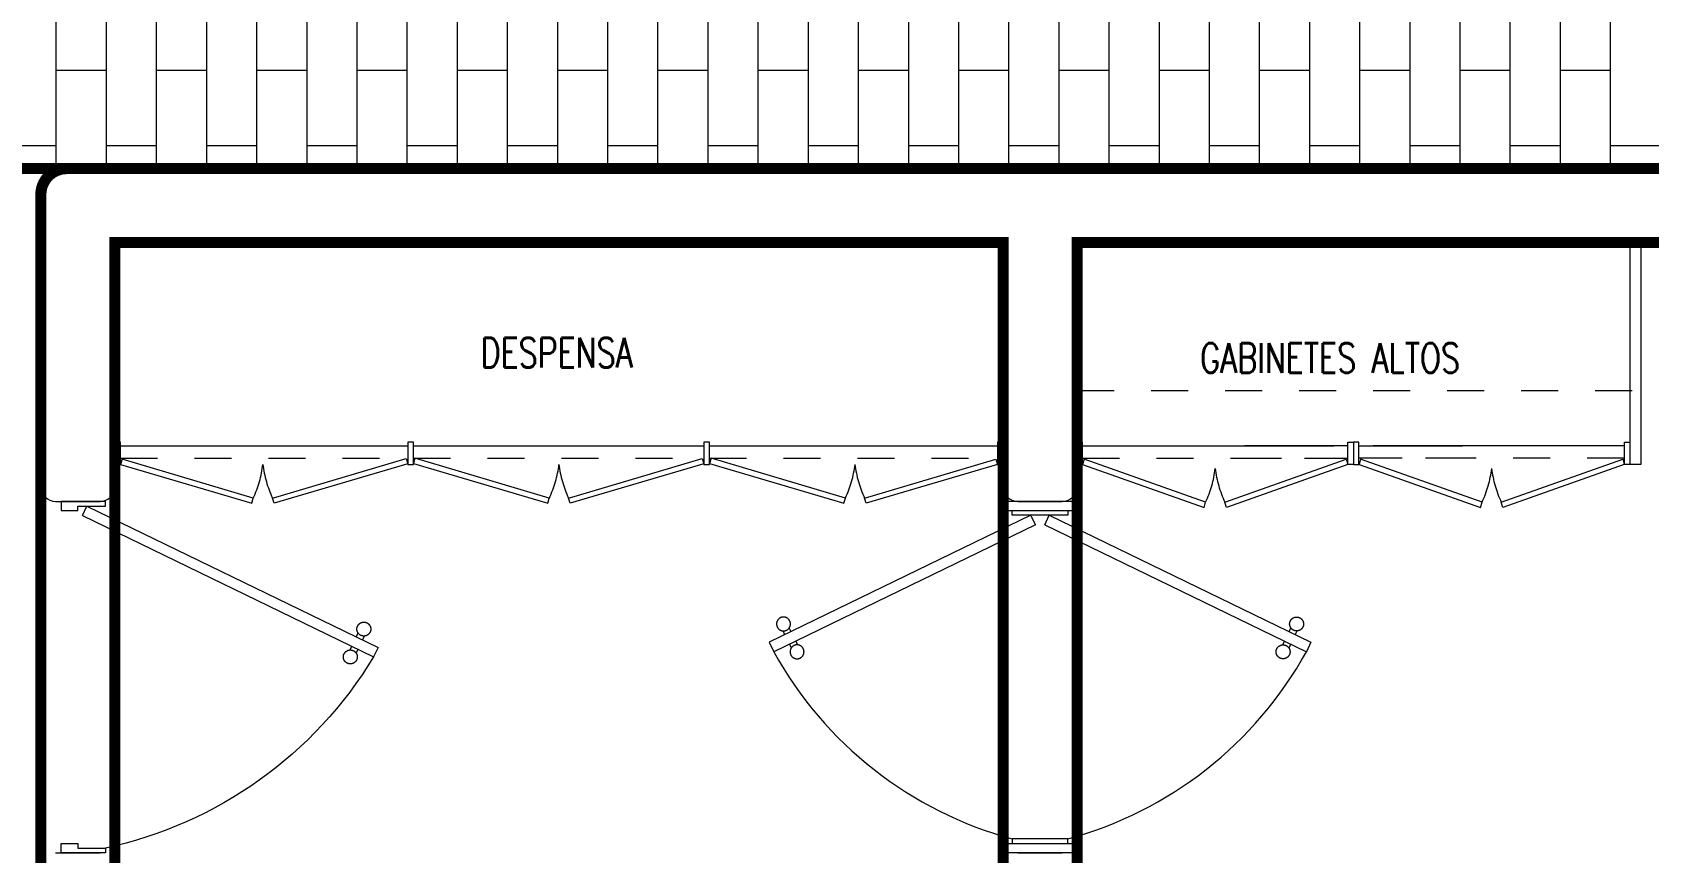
# Model space of a CAD drawing. Header units: metres. Extents: x 8 to 2416, y -346 to 476.
# Drawn here: x 135.344 to 139.712, y -237.466 to -235.247 of the extents above; entities that cross this region are included whole.
import ezdxf

# ---------------------------------------------------------------- set-up
doc = ezdxf.new("R2010")
doc.units = ezdxf.units.M
doc.linetypes.add('0', pattern=[0])
doc.linetypes.add('DASHED', pattern=[0.75, 0.5, -0.25])
doc.layers.get('0').update_dxf_attribs({"color": 250, "linetype": '0', "lineweight": 20})
for name, color, linetype, lineweight in [('A-DOOR', 35, 'Continuous', 5), ('A-WALL', 250, 'Continuous', 20), ('baños', 140, 'Continuous', 0), ('MOB FIJOS', 251, 'Continuous', 0), ('piso', 253, 'Continuous', 0), ('PROYECCION', 9, 'DASHED', 0), ('textos', 7, 'Continuous', 0)]:
    doc.layers.add(name, color=color, linetype=linetype, lineweight=lineweight)
doc.layers.add('hatch piso', color=253, linetype='Continuous', lineweight=0, transparency=0.7)
doc.layers.add('REVESTIMIENTO EXTERIOR', color=7, linetype='Continuous', lineweight=5, true_color=0xffdebd)
doc.styles.add('Arch-Dim', font='romans.shx', dxfattribs={"width": 0.75})

# ---------------------------------------------------------------- blocks, each defined once
blk = doc.blocks.new('puerta 1.00')
at = {"layer": 'A-DOOR'}
for p, q in [((-0.15, -0.0125), (-0.9369, -0.3949)), ((-0.1376, -0.038), (-0.9245, -0.4204)), ((-0.1376, -0.038), (-0.15, -0.0125)), ((-0.8946, -0.3743), (-0.8996, -0.3641)), ((-0.8777, -0.3661), (-0.8826, -0.3559)), ((-0.8653, -0.3916), (-0.8603, -0.4018)), ((-0.9369, -0.3949), (-0.9245, -0.4204)), ((-0.8822, -0.3998), (-0.8772, -0.4101))]:
    blk.add_line(p, q, dxfattribs=at)
for points in [[(-0.08, 0), (-0.08, -0.025), (-0.125, -0.025), (-0.125, -0.0125), (-0.2, -0.0125), (-0.2, 0), (-0.08, 0)], [(-0.08, -0.95), (-0.08, -0.925), (-0.125, -0.925), (-0.125, -0.9375), (-0.2, -0.9375), (-0.2, -0.95), (-0.08, -0.95)]]:
    blk.add_lwpolyline(points, dxfattribs=at)
blk.add_arc((0.0366, 0.1602), 1.1229, 211.1336, 257.8343, dxfattribs=at)
for points in [[(-0.8982, -0.3642), (-0.9033, -0.3642), (-0.912, -0.3591), (-0.917, -0.3504), (-0.917, -0.3403), (-0.912, -0.3316), (-0.9033, -0.3265), (-0.8932, -0.3265), (-0.8844, -0.3316), (-0.8794, -0.3403), (-0.8794, -0.3504), (-0.8844, -0.3591), (-0.8932, -0.3642), (-0.8982, -0.3642)], [(-0.8617, -0.4394), (-0.8667, -0.4394), (-0.8754, -0.4344), (-0.8805, -0.4256), (-0.8805, -0.4156), (-0.8754, -0.4068), (-0.8667, -0.4018), (-0.8566, -0.4018), (-0.8479, -0.4068), (-0.8428, -0.4156), (-0.8428, -0.4257), (-0.8479, -0.4344), (-0.8566, -0.4394), (-0.8617, -0.4394)]]:
    blk.add_open_spline(points, degree=2, dxfattribs=at)
blk = doc.blocks.new('A$C0952172f')
at = {"layer": 'A-DOOR'}
for p, q in [((0.569, 1.4639), (0.5435, 1.4515)), ((0.887, 0.7445), (0.5435, 1.4515)), ((0.9125, 0.7569), (0.569, 1.4639)), ((0.564, 1.4092), (0.5538, 1.4042)), ((0.5895, 1.4216), (0.5997, 1.4265)), ((0.5977, 1.4046), (0.608, 1.4096)), ((0.5723, 1.3923), (0.562, 1.3873)), ((0.887, 0.7445), (0.9125, 0.7569)), ((0.887, 0.7193), (0.5435, 0.0124)), ((0.9125, 0.707), (0.569, 0)), ((0.887, 0.7193), (0.9125, 0.707)), ((0.564, 0.0547), (0.5538, 0.0597)), ((0.5723, 0.0716), (0.562, 0.0766)), ((0.5977, 0.0592), (0.608, 0.0543)), ((0.569, 0), (0.5435, 0.0124)), ((0.5895, 0.0423), (0.5997, 0.0374))]:
    blk.add_line(p, q, dxfattribs=at)
for points in [[(0, 0.8319), (0.025, 0.8319), (0.025, 0.6319), (0, 0.6319)], [(0.95, 0.8319), (0.925, 0.8319), (0.925, 0.6319), (0.95, 0.6319)], [(0.0375, 0.8069), (0.025, 0.8069), (0.025, 0.6569), (0.0375, 0.6569)], [(0.9125, 0.8069), (0.925, 0.8069), (0.925, 0.6569), (0.9125, 0.6569)]]:
    blk.add_lwpolyline(points, close=True, dxfattribs=at)
for centre, start, end in [((1.0509, 0.5323), 118.902, 164.8359), ((1.0509, 0.9316), 195.1641, 241.098)]:
    blk.add_arc(centre, 1.05, start, end, dxfattribs=at)
for points in [[(0.5997, 1.4252), (0.5997, 1.4303), (0.6047, 1.439), (0.6135, 1.444), (0.6236, 1.444), (0.6323, 1.439), (0.6373, 1.4302), (0.6373, 1.4202), (0.6323, 1.4114), (0.6236, 1.4064), (0.6135, 1.4064), (0.6047, 1.4114), (0.5997, 1.4202), (0.5997, 1.4252)], [(0.5244, 1.3886), (0.5244, 1.3937), (0.5295, 1.4024), (0.5382, 1.4075), (0.5483, 1.4074), (0.557, 1.4024), (0.5621, 1.3937), (0.5621, 1.3836), (0.557, 1.3748), (0.5483, 1.3698), (0.5382, 1.3698), (0.5295, 1.3749), (0.5244, 1.3836), (0.5244, 1.3886)], [(0.5244, 0.0753), (0.5244, 0.0702), (0.5295, 0.0615), (0.5382, 0.0564), (0.5483, 0.0564), (0.557, 0.0615), (0.5621, 0.0702), (0.5621, 0.0803), (0.557, 0.089), (0.5483, 0.0941), (0.5382, 0.0941), (0.5295, 0.089), (0.5244, 0.0803), (0.5244, 0.0753)], [(0.5997, 0.0387), (0.5997, 0.0336), (0.6047, 0.0249), (0.6135, 0.0199), (0.6236, 0.0199), (0.6323, 0.0249), (0.6373, 0.0337), (0.6373, 0.0437), (0.6323, 0.0525), (0.6236, 0.0575), (0.6135, 0.0575), (0.6047, 0.0525), (0.5997, 0.0437), (0.5997, 0.0387)]]:
    blk.add_open_spline(points, degree=2, dxfattribs=at)
blk = doc.blocks.new('PL BASE 1N NASAS 09')
at = {"layer": 'A-WALL'}
for p, q in [((-106.3611, -49.2497), (-100.0011, -49.2497)), ((-106.4311, -49.3197), (-106.4311, -50.1097)), ((-106.2311, -49.4497), (-106.2311, -50.1097)), ((-106.2311, -49.4497), (-103.8311, -49.4497)), ((-103.8311, -49.4497), (-103.8311, -50.1097)), ((-103.6311, -49.4497), (-103.6311, -50.1097)), ((-103.6311, -49.4497), (-99.231, -49.4497)), ((-106.3911, -50.1497), (-106.2711, -50.1497)), ((-103.7911, -50.1497), (-103.6711, -50.1497)), ((-106.3911, -51.0997), (-106.2711, -51.0997)), ((-103.7911, -51.0997), (-103.6711, -51.0997))]:
    blk.add_line(p, q, dxfattribs=at)
for centre, radius, start, end in [((-106.3611, -49.3197), 0.07, 90, 180), ((-106.3911, -50.1097), 0.04, 180, 270), ((-106.2711, -50.1097), 0.04, 270, 0), ((-103.7911, -50.1097), 0.04, 180, 270), ((-103.6711, -50.1097), 0.04, 270, 0)]:
    blk.add_arc(centre, radius, start, end, dxfattribs=at)
at = {"layer": 'MOB FIJOS'}
for p, q in [((-102.1372, -49.4497), (-102.1372, -50.0497)), ((-102.1072, -49.4497), (-102.1072, -50.0497))]:
    blk.add_line(p, q, dxfattribs=at)
at = {"layer": 'MOB FIJOS', "ltscale": 0.01}
blk.add_line((-102.1072, -50.0497), (-102.1372, -50.0497), dxfattribs=at)
at = {"layer": 'MOB FIJOS'}
for points in [[(-106.2161, -49.9897), (-106.2311, -49.9897), (-106.2311, -50.0497), (-106.2161, -50.0497)], [(-105.4244, -49.9897), (-105.4394, -49.9897), (-105.4394, -50.0497), (-105.4244, -50.0497)], [(-104.6244, -49.9897), (-104.6394, -49.9897), (-104.6394, -50.0497), (-104.6244, -50.0497)], [(-103.8311, -49.9897), (-103.8461, -49.9897), (-103.8461, -50.0497), (-103.8311, -50.0497)], [(-103.6161, -49.9897), (-103.6311, -49.9897), (-103.6311, -50.0497), (-103.6161, -50.0497)], [(-102.8992, -49.9897), (-102.8842, -49.9897), (-102.8842, -50.0497), (-102.8992, -50.0497)], [(-102.8692, -49.9897), (-102.8842, -49.9897), (-102.8842, -50.0497), (-102.8692, -50.0497)], [(-102.1522, -49.9897), (-102.1372, -49.9897), (-102.1372, -50.0497), (-102.1522, -50.0497)], [(-106.2118, -50.0353), (-106.2161, -50.0497), (-105.8614, -50.1549), (-105.8571, -50.1406)], [(-105.4437, -50.0335), (-105.4395, -50.0479), (-105.8008, -50.1549), (-105.8051, -50.1406)], [(-105.4201, -50.0329), (-105.4243, -50.0473), (-105.0614, -50.1549), (-105.0571, -50.1406)], [(-104.6437, -50.0334), (-104.6394, -50.0478), (-105.0008, -50.1549), (-105.0051, -50.1406)], [(-104.6199, -50.0329), (-104.6242, -50.0473), (-104.2614, -50.1549), (-104.2571, -50.1406)], [(-103.8503, -50.0353), (-103.8461, -50.0497), (-104.2008, -50.1549), (-104.2051, -50.1406)], [(-103.6117, -50.0353), (-103.616, -50.0497), (-103.2879, -50.1661), (-103.2837, -50.1517)], [(-102.9035, -50.0353), (-102.8993, -50.0497), (-103.2273, -50.1661), (-103.2316, -50.1517)], [(-102.8648, -50.0353), (-102.8691, -50.0497), (-102.541, -50.1661), (-102.5367, -50.1517)], [(-102.1566, -50.0353), (-102.1523, -50.0497), (-102.4804, -50.1661), (-102.4847, -50.1517)]]:
    blk.add_lwpolyline(points, close=True, dxfattribs=at)
at = {"layer": 'piso'}
for p, q in [((-106.3611, -49.2497), (-111.8711, -49.2497)), ((-106.2161, -49.9997), (-105.4394, -49.9997)), ((-105.4244, -49.9997), (-104.6394, -49.9997)), ((-104.6244, -49.9997), (-103.8461, -49.9997)), ((-103.6161, -49.9997), (-102.9372, -49.9997)), ((-102.8992, -49.9997), (-103.1789, -49.9997)), ((-102.8692, -49.9997), (-102.5894, -49.9997)), ((-102.1522, -49.9997), (-102.8311, -49.9997)), ((-106.4311, -50.1097), (-106.4311, -51.1397))]:
    blk.add_line(p, q, dxfattribs=at)
at = {"layer": 'PROYECCION', "color": 252, "linetype": 'DASHED', "ltscale": 0.1}
for p, q in [((-103.6311, -49.8497), (-99.2323, -49.8497)), ((-106.2161, -50.0331), (-105.4394, -50.0331)), ((-105.4244, -50.0331), (-104.6394, -50.0331)), ((-104.6244, -50.0331), (-103.8461, -50.0331)), ((-103.6161, -50.0331), (-102.8864, -50.0331)), ((-103.1789, -50.0331), (-102.8992, -50.0331)), ((-102.1522, -50.0331), (-102.8819, -50.0331)), ((-102.5894, -50.0331), (-102.8692, -50.0331))]:
    blk.add_line(p, q, dxfattribs=at)
for centre, start, end in [((-106.1217, -50.0156), 334.7316, 353.3114), ((-105.5404, -50.0156), 186.6886, 205.2684), ((-105.3217, -50.0156), 334.7316, 353.3114), ((-104.7404, -50.0156), 186.6886, 205.2684), ((-104.5217, -50.0156), 334.7316, 353.3114), ((-103.9404, -50.0156), 186.6886, 205.2684), ((-103.5483, -50.0267), 334.7316, 353.3114), ((-102.9669, -50.0267), 186.6886, 205.2684), ((-102.8014, -50.0267), 334.7316, 353.3114), ((-102.22, -50.0267), 186.6886, 205.2684)]:
    blk.add_arc(centre, 0.2927, start, end, dxfattribs=at)
at = {"color": 1, "rotation": 90}
blk.add_blockref('A$C0952172f', (-102.9991, -51.0997), dxfattribs=at)
at = {"layer": 'A-DOOR', "xscale": -1}
blk.add_blockref('puerta 1.00', (-106.4565, -50.1497), dxfattribs=at)
at = {"layer": 'textos', "insert": (-105.2428, -49.7874), "char_height": 0.08, "attachment_point": 7, "style": 'Arch-Dim'}
blk.add_mtext_dynamic_manual_height_columns('DESPENSA', width=1.167714, gutter_width=1, heights=[0], dxfattribs=at)
at = {"layer": 'textos', "insert": (-103.2984, -49.7217), "char_height": 0.08, "width": 26.65337, "attachment_point": 1, "style": 'Arch-Dim'}
blk.add_mtext('\\pxt5.9124,29;GABINETES ALTOS', dxfattribs=at)
blk = doc.blocks.new('PL MUEBLES 1N NASAS 09')
at = {"layer": 'hatch piso'}
h = blk.add_hatch(dxfattribs=at)
h.set_pattern_fill('AR-BRSTD', color=256, scale=0.002, angle=-90)
h.set_pattern_definition([(270, (-8.74588, 232.01007), (0.1354836, -2e-17), []), (0, (-8.74588, 232.01007), (0.1354836, 0.2032), [0.1354836, -0.1354836])])
edge = h.paths.add_edge_path()
edge.add_line((62.3305, 47.1481), (63.2305, 47.1481))
edge.add_line((63.2305, 47.1481), (63.2305, 48.4481))
edge.add_line((63.2305, 48.4481), (56.5331, 48.4481))
edge.add_line((56.5331, 48.4481), (56.5331, 48.2731))
edge.add_line((56.5331, 48.2731), (56.3831, 48.2731))
edge.add_line((56.3831, 48.2731), (56.3831, 48.4536))
edge.add_line((56.3831, 48.4536), (54.5879, 48.4536))
edge.add_line((54.5879, 48.4536), (54.5879, 46.9481))
edge.add_line((54.5879, 46.9481), (55.8257, 46.9481))
edge.add_arc((55.8755, 46.9973), 0.07, 180, 224.6727, ccw=False)
edge.add_line((55.8055, 46.9973), (55.8055, 47.1073))
edge.add_arc((55.8755, 47.1073), 0.07, 90, 180, ccw=False)
edge.add_line((55.8755, 47.1773), (55.9855, 47.1773))
edge.add_arc((55.9855, 47.1073), 0.07, 0, 90, ccw=False)
edge.add_line((56.0555, 47.1073), (56.0555, 46.9973))
edge.add_arc((55.9855, 46.9973), 0.07, -44.6727, 0, ccw=False)
edge.add_line((56.0353, 46.9481), (59.0257, 46.9481))
edge.add_arc((59.0755, 46.9973), 0.07, 180, 224.6728, ccw=False)
edge.add_line((59.0055, 46.9973), (59.0055, 47.1073))
edge.add_arc((59.0755, 47.1073), 0.07, 90, 180, ccw=False)
edge.add_line((59.0755, 47.1773), (59.1855, 47.1773))
edge.add_arc((59.1855, 47.1073), 0.07, 0, 90, ccw=False)
edge.add_line((59.2555, 47.1073), (59.2555, 46.9973))
edge.add_arc((59.1855, 46.9973), 0.07, -90, 0, ccw=False)
edge.add_line((59.1855, 46.9273), (59.0755, 46.9273))
edge.add_arc((59.0755, 46.9973), 0.07, 229.9948, 270, ccw=False)
edge.add_line((59.0305, 46.9437), (59.0305, 44.972))
edge.add_arc((59.0755, 44.9184), 0.07, 90, 130.0052, ccw=False)
edge.add_line((59.0755, 44.9884), (59.1855, 44.9884))
edge.add_arc((59.1855, 44.9184), 0.07, 0, 90, ccw=False)
edge.add_line((59.2555, 44.9184), (59.2555, 44.8084))
edge.add_arc((59.1855, 44.8084), 0.07, -90, 0, ccw=False)
edge.add_line((59.1855, 44.7384), (59.0755, 44.7384))
edge.add_arc((59.0755, 44.8084), 0.07, 229.9948, 270, ccw=False)
edge.add_line((59.0305, 44.7548), (59.0305, 41.172))
edge.add_arc((59.0755, 41.1184), 0.07, 90, 130.0052, ccw=False)
edge.add_line((59.0755, 41.1884), (59.1855, 41.1884))
edge.add_arc((59.1855, 41.1184), 0.07, 0, 90, ccw=False)
edge.add_line((59.2555, 41.1184), (59.2555, 41.0084))
edge.add_arc((59.1855, 41.0084), 0.07, -90, 0, ccw=False)
edge.add_line((59.1855, 40.9384), (59.0755, 40.9384))
edge.add_arc((59.0755, 41.0084), 0.07, 180, 270, ccw=False)
edge.add_line((59.0055, 41.0084), (59.0055, 41.1184))
edge.add_arc((59.0755, 41.1184), 0.07, 149.8481, 180, ccw=False)
edge.add_line((59.0149, 41.1535), (56.0391, 41.1535))
edge.add_arc((55.9855, 41.1085), 0.07, 0, 40.0052, ccw=False)
edge.add_line((56.0555, 41.1085), (56.0555, 40.9985))
edge.add_arc((55.9855, 40.9985), 0.07, -90, 0, ccw=False)
edge.add_line((55.9855, 40.9285), (55.8755, 40.9285))
edge.add_arc((55.8755, 40.9985), 0.07, 180, 270, ccw=False)
edge.add_line((55.8055, 40.9985), (55.8055, 41.1085))
edge.add_arc((55.8755, 41.1085), 0.07, 139.9948, 180, ccw=False)
edge.add_line((55.8219, 41.1535), (50.4363, 41.1535))
edge.add_arc((50.3827, 41.1085), 0.07, 0, 40.0052, ccw=False)
edge.add_line((50.4527, 41.1085), (50.4527, 40.9985))
edge.add_arc((50.3827, 40.9985), 0.07, -90, 0, ccw=False)
edge.add_line((50.3827, 40.9285), (50.2727, 40.9285))
edge.add_arc((50.2727, 40.9985), 0.07, 180, 270, ccw=False)
edge.add_line((50.2027, 40.9985), (50.2027, 41.1085))
edge.add_arc((50.2727, 41.1085), 0.07, 139.9948, 180, ccw=False)
edge.add_line((50.2191, 41.1535), (46.4305, 41.1535))
edge.add_line((46.4305, 41.1535), (46.4305, 40.9535))
edge.add_line((46.4305, 40.9535), (44.3305, 40.9535))
edge.add_line((44.3305, 40.9535), (44.3305, 39.3536))
edge.add_line((44.3305, 39.3536), (47.8305, 39.3536))
edge.add_line((47.8305, 39.3536), (47.8305, 38.9536))
edge.add_line((47.8305, 38.9536), (62.3305, 38.9536))
edge.add_line((62.3305, 38.9536), (62.3305, 47.1481))
at = {"layer": 'baños'}
blk.add_blockref('PL BASE 1N NASAS 09', (162.2615, 88.2033), dxfattribs=at)

msp = doc.modelspace()

# ---------------------------------------------------------------- linework, layer by layer
at = {"layer": 'REVESTIMIENTO EXTERIOR', "const_width": 0.03}
for points in [[(125.92706, -233.61568), (125.89706, -233.61568), (123.91706, -233.61568, 0.4142136), (123.86706, -233.66568), (123.86706, -235.16564, 0.4142136), (123.91706, -235.21564), (127.29706, -235.21564, -0.4142136), (127.36706, -235.28564), (127.36706, -235.61564), (129.89706, -235.61564), (141.79706, -235.61564, 0.4142136), (141.86706, -235.54564), (141.86706, -227.45564, -0.3951723), (141.9158, -227.41058), (142.69706, -227.41564), (142.76706, -227.34564), (142.76706, -226.18564, 0.4142136), (142.69706, -226.11564), (141.64706, -226.11564), (135.91663, -226.11564), (135.91709, -225.51564), (134.11707, -225.51564)], [(135.36706, -235.68564, -0.4142136), (135.43706, -235.61564)], [(135.36706, -235.68564), (135.36706, -241.61486), (127.3673, -241.61642), (127.3673, -240.07992, -0.3481204), (127.42667, -240.01642)]]:
    msp.add_lwpolyline(points, format="xyb", dxfattribs=at)
for points in [[(137.96706, -235.81564), (136.67102, -235.81564), (135.61639, -235.81564), (135.56706, -235.81564), (135.56706, -241.34564, 0.4142136), (135.63706, -241.41564), (137.89206, -241.4186, 0.4061434), (137.96706, -241.34564)], [(142.5671, -235.91954), (142.5671, -235.81564), (139.27102, -235.81564), (138.21639, -235.81564), (138.16706, -235.81564), (138.16706, -241.34564, 0.4142136), (138.23706, -241.41564), (142.46099, -241.41564), (142.5671, -241.41564)]]:
    msp.add_lwpolyline(points, format="xyb", close=True, dxfattribs=at)

# ---------------------------------------------------------------- block references
msp.add_blockref('PL MUEBLES 1N NASAS 09', (79.53659, -274.56922))

doc.saveas('drawing.dxf')
